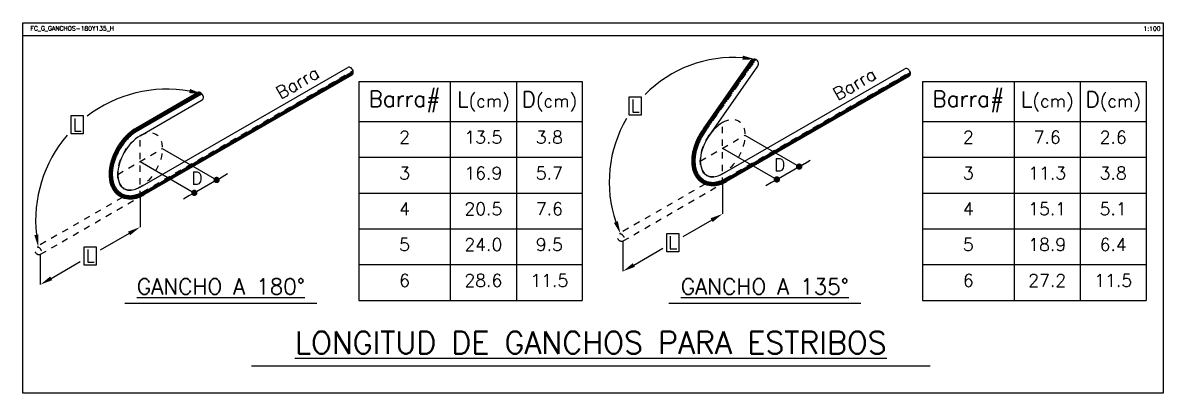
# Model space of a CAD drawing. Header units: millimetres. Extents: x -40 to 125, y -10 to 43.
# Drawn here: x 100.02 to 118.06, y -9.1 to -3.24 of the extents above; entities that cross this region are included whole.
import ezdxf
from ezdxf.enums import TextEntityAlignment as Align

# ---------------------------------------------------------------- set-up
doc = ezdxf.new("R2010")
doc.units = ezdxf.units.MM
doc.header["$LTSCALE"] = 0.01
doc.header["$PDMODE"] = 3
doc.linetypes.add('DASHDOT', pattern=[1, 0.5, -0.25, 0, -0.25])
doc.linetypes.add('DASHED2', pattern=[0.375, 0.25, -0.125])
for name, color, linetype in [('FC_BORDES', 4, 'Continuous'), ('FC_COTAS', 1, 'Continuous'), ('FC_COTAS @ 100', 1, 'Continuous'), ('FC_EJES', 1, 'DASHDOT'), ('FC_HATCH 253', 253, 'Continuous'), ('FC_PROYECCION', 6, 'DASHED2'), ('FC_R-140', 2, 'Continuous'), ('FC_R-200', 5, 'Continuous'), ('FC_R-80', 11, 'Continuous'), ('FC_R-80 @ 100', 11, 'Continuous'), ('FC_REFUERZO 2', 1, 'Continuous')]:
    doc.layers.add(name, color=color, linetype=linetype)
doc.layers.add('FC_HOJA', color=230, linetype='Continuous', plot=False)
doc.layers.add('FC_HOJA @ 20', color=230, linetype='Continuous', plot=False)
doc.styles.add('FC_TEXT', font='romans.shx', dxfattribs={"height": 0.002})
doc.styles.add('FC_TEXT1', font='romans.shx')
doc.dimstyles.new('FC_COTAS', dxfattribs={"dimtxt": 0.0015, "dimasz": 0.001, "dimexe": 0, "dimexo": 0, "dimgap": 0.001, "dimtad": 1, "dimtih": 1, "dimtoh": 1, "dimzin": 0, "dimdsep": 46, "dimtxsty": 'FC_TEXT1', "dimblk": 'DOT', "dimcen": 0.09, "dimclrd": 256, "dimclre": 256, "dimclrt": 256, "dimadec": 0, "dimazin": 0, "dimtfac": 1, "dimtix": 1, "dimtmove": 2, "dimatfit": 3, "dimfxl": 1.002, "dimtolj": 1, "dimtzin": 0, "dimlwd": -1, "dimarcsym": 0})

# ---------------------------------------------------------------- blocks, each defined once
blk = doc.blocks.new('*U52')
at = {"layer": 'FC_R-140', "color": 4, "ltscale": 1.5}
blk.add_lwpolyline([(-0.01518, 0), (0.01518, 0)], dxfattribs=at)
at = {"layer": 'FC_R-140', "ltscale": 1.5, "style": 'FC_TEXT1'}
blk.add_attdef('%%UTÍTULO', text='', height=0.0025, dxfattribs=at).set_placement((0, 0.00266), align=Align.MIDDLE_CENTER)
at = {"layer": 'FC_R-80', "ltscale": 1.5, "style": 'FC_TEXT1'}
blk.add_attdef('ESCALA', text='', height=0.002, dxfattribs=at).set_placement((-0.01518, -0.0017), align=Align.MIDDLE_LEFT)
blk = doc.blocks.new('*U53')
at = {"layer": 'FC_R-140', "color": 4, "ltscale": 1.5}
blk.add_lwpolyline([(-0.0152, 0), (0.0152, 0)], dxfattribs=at)
at = {"layer": 'FC_R-140', "ltscale": 1.5, "style": 'FC_TEXT1'}
blk.add_attdef('%%UTÍTULO', text='', height=0.0025, dxfattribs=at).set_placement((0, 0.00266), align=Align.MIDDLE_CENTER)
at = {"layer": 'FC_R-80', "ltscale": 1.5, "style": 'FC_TEXT1'}
blk.add_attdef('ESCALA', text='', height=0.002, dxfattribs=at).set_placement((-0.0152, -0.0017), align=Align.MIDDLE_LEFT)
blk = doc.blocks.new('*T45')
at = {"layer": 'FC_BORDES', "color": 0, "linetype": 'ByBlock', "lineweight": -2, "transparency": 16777216}
for p, q in [((0, 0), (3.535, 0)), ((0, 0), (0, -3.467)), ((1.447, 0), (1.447, -3.467)), ((2.494, 0), (2.494, -3.467)), ((3.535, 0), (3.535, -3.467)), ((0, -0.633), (3.535, -0.633)), ((0, -1.2), (3.535, -1.2)), ((0, -1.767), (3.535, -1.767)), ((0, -2.333), (3.535, -2.333)), ((0, -2.9), (3.535, -2.9)), ((0, -3.467), (3.535, -3.467))]:
    blk.add_line(p, q, dxfattribs=at)
at = {"layer": 'FC_BORDES', "color": 2, "transparency": 16777216, "char_height": 0.25, "attachment_point": 5, "style": 'FC_TEXT1'}
for s, insert, width in [('{\\C12;Barra#}', (0.724, -0.317), 1.44709), ('{\\C12;L\\H0.8x;\\C11;(cm)}', (1.971, -0.317), 1.04655), ('{\\C12;D\\H0.8x;\\C11;(cm)}', (3.015, -0.317), 1.04078)]:
    blk.add_mtext(s, dxfattribs=dict(at, insert=insert, width=width))
at = {"layer": 'FC_BORDES', "color": 11, "transparency": 16777216, "char_height": 0.2, "attachment_point": 2, "style": 'FC_TEXT1'}
for s, insert, width in [('2', (0.724, -0.783), 1.14739), ('7.6', (1.971, -0.783), 0.74685), ('2.6', (3.015, -0.783), 0.74108), ('3', (0.724, -1.35), 1.14739), ('11.3', (1.971, -1.35), 0.74685), ('3.8', (3.015, -1.35), 0.74108), ('4', (0.724, -1.917), 1.14739), ('15.1', (1.971, -1.917), 0.74685), ('5.1', (3.015, -1.917), 0.74108), ('5', (0.724, -2.483), 1.14739), ('18.9', (1.971, -2.483), 0.74685), ('6.4', (3.015, -2.483), 0.74108), ('6', (0.724, -3.05), 1.14739), ('27.2', (1.971, -3.05), 0.74685), ('11.5', (3.015, -3.05), 0.74108)]:
    blk.add_mtext(s, dxfattribs=dict(at, insert=insert, width=width))
blk = doc.blocks.new('*U54')
at = {"layer": 'FC_R-200', "color": 4, "ltscale": 1.5}
blk.add_lwpolyline([(-0.05368, 0), (0.05368, 0)], dxfattribs=at)
at = {"layer": 'FC_R-200', "ltscale": 1.5, "style": 'FC_TEXT1'}
blk.add_attdef('%%UTÍTULO', text='', height=0.0035, dxfattribs=at).set_placement((0, 0.00366), align=Align.MIDDLE_CENTER)
at = {"layer": 'FC_R-80', "ltscale": 1.5, "style": 'FC_TEXT1'}
blk.add_attdef('ESCALA', text='', height=0.002, dxfattribs=at).set_placement((-0.05316, -0.0017), align=Align.MIDDLE_LEFT)
blk = doc.blocks.new('*D47')
at = {"layer": 'Defpoints', "color": 0, "ltscale": 0.6, "transparency": 16777216}
for p in [(-1.026, 0.971), (0.36, 1.072), (-0.19, -0.935), (-2.228, -1.357)]:
    blk.add_point(p, dxfattribs=at)
at = {"layer": 'FC_COTAS', "ltscale": 0.6, "transparency": 16777216}
for start, end in [(80.1744, 127.5081), (139.4537, 186.1989)]:
    blk.add_arc((-0.19, -0.935), 2.081, start, end, dxfattribs=at)
for points in [[(0.172, 1.148), (0.158, 1.083), (0.36, 1.072)], [(-2.226, -1.155), (-2.292, -1.165), (-2.228, -1.357)]]:
    blk.add_solid(points, dxfattribs=at)
at = {"layer": 'FC_COTAS', "ltscale": 0.6, "transparency": 16777216, "insert": (-1.614, 0.582), "char_height": 0.15, "attachment_point": 5, "style": 'FC_TEXT1'}
blk.add_mtext('\\A1;{\\H1.33333x;\\C11;L}', dxfattribs=at)
blk = doc.blocks.new('*D48')
at = {"layer": 'Defpoints', "color": 0, "ltscale": 0.6, "transparency": 16777216}
for p in [(-0.62, -0.564), (-0.62, -1.039), (-2.198, -1.475)]:
    blk.add_point(p, dxfattribs=at)
at = {"layer": 'FC_COTAS', "lineweight": -2, "ltscale": 0.6, "transparency": 16777216}
for p, q in [((-0.62, -0.564), (-0.62, -1.039)), ((-2.198, -1.475), (-2.198, -1.95))]:
    blk.add_line(p, q, dxfattribs=at)
at = {"layer": 'FC_COTAS', "ltscale": 0.6, "transparency": 16777216}
for p, q in [((-0.793, -1.139), (-1.252, -1.404)), ((-2.024, -1.85), (-1.566, -1.585))]:
    blk.add_line(p, q, dxfattribs=at)
for points in [[(-0.81, -1.11), (-0.777, -1.168), (-0.62, -1.039)], [(-2.041, -1.821), (-2.008, -1.879), (-2.198, -1.95)]]:
    blk.add_solid(points, dxfattribs=at)
at = {"layer": 'FC_COTAS', "ltscale": 0.6, "transparency": 16777216, "insert": (-1.409, -1.494), "char_height": 0.15, "attachment_point": 5, "style": 'FC_TEXT1'}
blk.add_mtext('\\A1;{\\H1.33333x;\\C11;L}', dxfattribs=at)
blk = doc.blocks.new('_Dot')
at = {"color": 0, "linetype": 'ByBlock', "lineweight": -2}
blk.add_line((-0.5, 0), (-1, 0), dxfattribs=at)
at = {"color": 0, "linetype": 'ByBlock', "const_width": 0.5}
blk.add_lwpolyline([(-0.25, 0, 1), (0.25, 0, 1)], format="xyb", close=True, dxfattribs=at)
blk = doc.blocks.new('*D49')
at = {"layer": 'Defpoints', "color": 0, "ltscale": 0.6, "transparency": 16777216}
for p in [(-0.267, 0.204), (-0.62, 0), (0.592, -0.292)]:
    blk.add_point(p, dxfattribs=at)
at = {"layer": 'FC_COTAS', "lineweight": -2, "ltscale": 0.6, "transparency": 16777216}
for p, q in [((-0.267, 0.204), (0.592, -0.292)), ((-0.62, 0), (0.239, -0.496))]:
    blk.add_line(p, q, dxfattribs=at)
at = {"layer": 'FC_COTAS', "ltscale": 0.6, "transparency": 16777216}
for p, q in [((0.239, -0.496), (0.592, -0.292)), ((0.678, -0.242), (0.765, -0.192)), ((0.152, -0.546), (0.066, -0.596))]:
    blk.add_line(p, q, dxfattribs=at)
at = {"layer": 'FC_COTAS', "ltscale": 0.6, "transparency": 16777216, "xscale": 0.1, "yscale": 0.1, "zscale": 0.1}
for p, rotation in [((0.592, -0.292), 209.9999999999999), ((0.239, -0.496), 29.9999999999999)]:
    blk.add_blockref('_Dot', p, dxfattribs=dict(at, rotation=rotation))
at = {"layer": 'FC_COTAS', "ltscale": 0.6, "transparency": 16777216, "insert": (0.28, -0.263), "char_height": 0.15, "attachment_point": 5, "style": 'FC_TEXT1'}
blk.add_mtext('\\A1;{\\H1.33333x;\\C11;D}', dxfattribs=at)
blk = doc.blocks.new('*D43')
at = {"layer": 'Defpoints', "color": 0, "ltscale": 0.6, "transparency": 16777216}
for p in [(8.596, -0.353), (8.596, -0.828), (7.018, -1.264)]:
    blk.add_point(p, dxfattribs=at)
at = {"layer": 'FC_COTAS', "lineweight": -2, "ltscale": 0.6, "transparency": 16777216}
for p, q in [((8.596, -0.353), (8.596, -0.828)), ((7.018, -1.264), (7.018, -1.739))]:
    blk.add_line(p, q, dxfattribs=at)
at = {"layer": 'FC_COTAS', "ltscale": 0.6, "transparency": 16777216}
for p, q in [((8.423, -0.928), (7.964, -1.193)), ((7.191, -1.639), (7.65, -1.374))]:
    blk.add_line(p, q, dxfattribs=at)
for points in [[(8.406, -0.899), (8.439, -0.957), (8.596, -0.828)], [(7.175, -1.61), (7.208, -1.668), (7.018, -1.739)]]:
    blk.add_solid(points, dxfattribs=at)
at = {"layer": 'FC_COTAS', "ltscale": 0.6, "transparency": 16777216, "insert": (7.807, -1.283), "char_height": 0.15, "attachment_point": 5, "style": 'FC_TEXT1'}
blk.add_mtext('\\A1;{\\H1.33333x;\\C11;L}', dxfattribs=at)
blk = doc.blocks.new('*D38')
at = {"layer": 'Defpoints', "color": 0, "ltscale": 0.6, "transparency": 16777216}
for p in [(4.298, -34.333), (3.945, -34.537), (5.156, -34.829)]:
    blk.add_point(p, dxfattribs=at)
at = {"layer": 'FC_COTAS', "lineweight": -2, "ltscale": 0.6, "transparency": 16777216}
for p, q in [((4.298, -34.333), (5.156, -34.829)), ((3.945, -34.537), (4.803, -35.032))]:
    blk.add_line(p, q, dxfattribs=at)
at = {"layer": 'FC_COTAS', "ltscale": 0.6, "transparency": 16777216}
for p, q in [((5.243, -34.779), (5.33, -34.729)), ((4.803, -35.032), (5.156, -34.829)), ((4.717, -35.082), (4.63, -35.132))]:
    blk.add_line(p, q, dxfattribs=at)
at = {"layer": 'FC_COTAS', "ltscale": 0.6, "transparency": 16777216, "xscale": 0.1, "yscale": 0.1, "zscale": 0.1}
for p, rotation in [((5.156, -34.829), 209.9999999999999), ((4.803, -35.032), 29.9999999999999)]:
    blk.add_blockref('_Dot', p, dxfattribs=dict(at, rotation=rotation))
at = {"layer": 'FC_COTAS', "ltscale": 0.6, "transparency": 16777216, "insert": (4.845, -34.799), "char_height": 0.15, "attachment_point": 5, "style": 'FC_TEXT1'}
blk.add_mtext('\\A1;{\\H1.33333x;\\C11;D}', dxfattribs=at)
blk = doc.blocks.new('*D39')
at = {"layer": 'Defpoints', "color": 0, "ltscale": 0.6, "transparency": 16777216}
for p in [(4.46, -33.129), (3.089, -33.393), (4.122, -35.071), (2.33, -35.892)]:
    blk.add_point(p, dxfattribs=at)
at = {"layer": 'FC_COTAS', "ltscale": 0.6, "transparency": 16777216}
for start, end in [(85.9358, 135.4094), (149.3885, 198.7857)]:
    blk.add_arc((4.122, -35.071), 1.971, start, end, dxfattribs=at)
for points in [[(4.266, -33.072), (4.258, -33.138), (4.46, -33.129)], [(2.287, -35.693), (2.225, -35.718), (2.33, -35.892)]]:
    blk.add_solid(points, dxfattribs=at)
at = {"layer": 'FC_COTAS', "ltscale": 0.6, "transparency": 16777216, "insert": (2.561, -33.867), "char_height": 0.15, "attachment_point": 5, "style": 'FC_TEXT1'}
blk.add_mtext('\\A1;{\\H1.33333x;\\C11;L}', dxfattribs=at)
blk = doc.blocks.new('*T46')
at = {"layer": 'FC_BORDES', "color": 0, "linetype": 'ByBlock', "lineweight": -2, "transparency": 16777216}
for p, q in [((0, 0), (3.532, 0)), ((0, 0), (0, -3.467)), ((1.444, 0), (1.444, -3.467)), ((2.491, 0), (2.491, -3.467)), ((3.532, 0), (3.532, -3.467)), ((0, -0.633), (3.532, -0.633)), ((0, -1.2), (3.532, -1.2)), ((0, -1.767), (3.532, -1.767)), ((0, -2.333), (3.532, -2.333)), ((0, -2.9), (3.532, -2.9)), ((0, -3.467), (3.532, -3.467))]:
    blk.add_line(p, q, dxfattribs=at)
at = {"layer": 'FC_BORDES', "color": 2, "transparency": 16777216, "char_height": 0.25, "attachment_point": 5, "style": 'FC_TEXT1'}
for s, insert, width in [('{\\C12;Barra#}', (0.722, -0.317), 1.44409), ('{\\C12;L\\H0.8x;\\C11;(cm)}', (1.968, -0.317), 1.04655), ('{\\C12;D\\H0.8x;\\C11;(cm)}', (3.012, -0.317), 1.04078)]:
    blk.add_mtext(s, dxfattribs=dict(at, insert=insert, width=width))
at = {"layer": 'FC_BORDES', "color": 11, "transparency": 16777216, "char_height": 0.2, "attachment_point": 2, "style": 'FC_TEXT1'}
for s, insert, width in [('2', (0.722, -0.783), 1.14439), ('13.5', (1.968, -0.783), 0.74685), ('3.8', (3.012, -0.783), 0.74108), ('3', (0.722, -1.35), 1.14439), ('16.9', (1.968, -1.35), 0.74685), ('5.7', (3.012, -1.35), 0.74108), ('4', (0.722, -1.917), 1.14439), ('20.5', (1.968, -1.917), 0.74685), ('7.6', (3.012, -1.917), 0.74108), ('5', (0.722, -2.483), 1.14439), ('24.0', (1.968, -2.483), 0.74685), ('9.5', (3.012, -2.483), 0.74108), ('6', (0.722, -3.05), 1.14439), ('28.6', (1.968, -3.05), 0.74685), ('11.5', (3.012, -3.05), 0.74108)]:
    blk.add_mtext(s, dxfattribs=dict(at, insert=insert, width=width))
blk = doc.blocks.new('FC_B_Gancho 180 y 135 h')
at = {"layer": 'FC_HATCH 253', "ltscale": 0.6}
h = blk.add_hatch(dxfattribs=at)
h.set_pattern_fill('ANSI31', color=256, scale=0.005, angle=165)
h.set_pattern_definition([(210, (10.582516, 36.147203), (0.0079375, -0.013748153), [])])
edge = h.paths.add_edge_path()
edge.add_line((-0.688, 0.525), (-0.698, 0.519))
edge.add_line((-0.698, 0.519), (-0.712, 0.51))
edge.add_line((-0.712, 0.51), (-0.726, 0.501))
edge.add_line((-0.726, 0.501), (-0.74, 0.492))
edge.add_line((-0.74, 0.492), (-0.753, 0.482))
edge.add_line((-0.753, 0.482), (-0.767, 0.471))
edge.add_line((-0.767, 0.471), (-0.78, 0.461))
edge.add_line((-0.78, 0.461), (-0.793, 0.449))
edge.add_line((-0.793, 0.449), (-0.806, 0.438))
edge.add_line((-0.806, 0.438), (-0.819, 0.426))
edge.add_line((-0.819, 0.426), (-0.831, 0.414))
edge.add_line((-0.831, 0.414), (-0.844, 0.402))
edge.add_line((-0.844, 0.402), (-0.856, 0.389))
edge.add_line((-0.856, 0.389), (-0.868, 0.376))
edge.add_line((-0.868, 0.376), (-0.88, 0.363))
edge.add_line((-0.88, 0.363), (-0.891, 0.349))
edge.add_line((-0.891, 0.349), (-0.902, 0.336))
edge.add_line((-0.902, 0.336), (-0.913, 0.322))
edge.add_line((-0.913, 0.322), (-0.924, 0.307))
edge.add_line((-0.924, 0.307), (-0.935, 0.293))
edge.add_line((-0.935, 0.293), (-0.945, 0.278))
edge.add_line((-0.945, 0.278), (-0.955, 0.263))
edge.add_line((-0.955, 0.263), (-0.965, 0.248))
edge.add_line((-0.965, 0.248), (-0.975, 0.232))
edge.add_line((-0.975, 0.232), (-0.984, 0.217))
edge.add_line((-0.984, 0.217), (-0.993, 0.201))
edge.add_line((-0.993, 0.201), (-1.002, 0.185))
edge.add_line((-1.002, 0.185), (-1.01, 0.169))
edge.add_line((-1.01, 0.169), (-1.018, 0.153))
edge.add_line((-1.018, 0.153), (-1.026, 0.137))
edge.add_line((-1.026, 0.137), (-1.034, 0.121))
edge.add_line((-1.034, 0.121), (-1.041, 0.104))
edge.add_line((-1.041, 0.104), (-1.048, 0.087))
edge.add_line((-1.048, 0.087), (-1.054, 0.071))
edge.add_line((-1.054, 0.071), (-1.06, 0.054))
edge.add_line((-1.06, 0.054), (-1.066, 0.037))
edge.add_line((-1.066, 0.037), (-1.072, 0.021))
edge.add_line((-1.072, 0.021), (-1.077, 0.004))
edge.add_line((-1.077, 0.004), (-1.082, -0.013))
edge.add_line((-1.082, -0.013), (-1.086, -0.03))
edge.add_line((-1.086, -0.03), (-1.09, -0.047))
edge.add_line((-1.09, -0.047), (-1.094, -0.064))
edge.add_line((-1.094, -0.064), (-1.097, -0.081))
edge.add_line((-1.097, -0.081), (-1.1, -0.098))
edge.add_line((-1.1, -0.098), (-1.103, -0.114))
edge.add_line((-1.103, -0.114), (-1.105, -0.131))
edge.add_line((-1.105, -0.131), (-1.106, -0.148))
edge.add_line((-1.106, -0.148), (-1.108, -0.165))
edge.add_line((-1.108, -0.165), (-1.108, -0.181))
edge.add_line((-1.108, -0.181), (-1.109, -0.198))
edge.add_line((-1.109, -0.198), (-1.109, -0.214))
edge.add_line((-1.109, -0.214), (-1.108, -0.231))
edge.add_line((-1.108, -0.231), (-1.107, -0.247))
edge.add_line((-1.107, -0.247), (-1.105, -0.263))
edge.add_line((-1.105, -0.263), (-1.103, -0.279))
edge.add_line((-1.103, -0.279), (-1.101, -0.295))
edge.add_line((-1.101, -0.295), (-1.098, -0.311))
edge.add_line((-1.098, -0.311), (-1.095, -0.327))
edge.add_line((-1.095, -0.327), (-1.09, -0.342))
edge.add_line((-1.09, -0.342), (-1.086, -0.357))
edge.add_line((-1.086, -0.357), (-1.081, -0.373))
edge.add_line((-1.081, -0.373), (-1.075, -0.388))
edge.add_line((-1.075, -0.388), (-1.068, -0.402))
edge.add_line((-1.068, -0.402), (-1.061, -0.417))
edge.add_line((-1.061, -0.417), (-1.054, -0.431))
edge.add_line((-1.054, -0.431), (-1.045, -0.444))
edge.add_line((-1.045, -0.444), (-1.037, -0.458))
edge.add_line((-1.037, -0.458), (-1.027, -0.471))
edge.add_line((-1.027, -0.471), (-1.017, -0.483))
edge.add_line((-1.017, -0.483), (-1.006, -0.495))
edge.add_line((-1.006, -0.495), (-0.995, -0.507))
edge.add_line((-0.995, -0.507), (-0.983, -0.518))
edge.add_line((-0.983, -0.518), (-0.97, -0.528))
edge.add_line((-0.97, -0.528), (-0.956, -0.537))
edge.add_line((-0.956, -0.537), (-0.943, -0.546))
edge.add_line((-0.943, -0.546), (-0.928, -0.554))
edge.add_line((-0.928, -0.554), (-0.914, -0.562))
edge.add_line((-0.914, -0.562), (-0.899, -0.568))
edge.add_line((-0.899, -0.568), (-0.884, -0.574))
edge.add_line((-0.884, -0.574), (-0.868, -0.579))
edge.add_line((-0.868, -0.579), (-0.852, -0.583))
edge.add_line((-0.852, -0.583), (-0.836, -0.586))
edge.add_line((-0.836, -0.586), (-0.82, -0.588))
edge.add_line((-0.82, -0.588), (-0.804, -0.59))
edge.add_line((-0.804, -0.59), (-0.788, -0.591))
edge.add_line((-0.788, -0.591), (-0.772, -0.591))
edge.add_line((-0.772, -0.591), (-0.756, -0.59))
edge.add_line((-0.756, -0.59), (-0.74, -0.589))
edge.add_line((-0.74, -0.589), (-0.724, -0.587))
edge.add_line((-0.724, -0.587), (-0.709, -0.585))
edge.add_line((-0.709, -0.585), (-0.693, -0.581))
edge.add_line((-0.693, -0.581), (-0.677, -0.578))
edge.add_line((-0.677, -0.578), (-0.662, -0.573))
edge.add_line((-0.662, -0.573), (-0.647, -0.568))
edge.add_line((-0.647, -0.568), (-0.632, -0.563))
edge.add_line((-0.632, -0.563), (-0.617, -0.557))
edge.add_line((-0.617, -0.557), (-0.602, -0.55))
edge.add_line((-0.602, -0.55), (-0.587, -0.543))
edge.add_line((-0.587, -0.543), (-0.573, -0.536))
edge.add_line((-0.573, -0.536), (-0.559, -0.528))
edge.add_line((-0.559, -0.528), (2.735, 1.373))
edge.add_ellipse((2.701, 1.431), major_axis=(0.0339, -0.0587), ratio=0.707107, start_angle=0, end_angle=74.8117)
edge.add_line((2.75, 1.439), (-0.577, -0.482))
edge.add_line((-0.577, -0.482), (-0.589, -0.488))
edge.add_line((-0.589, -0.488), (-0.616, -0.502))
edge.add_line((-0.616, -0.502), (-0.643, -0.514))
edge.add_line((-0.643, -0.514), (-0.67, -0.523))
edge.add_line((-0.67, -0.523), (-0.697, -0.531))
edge.add_line((-0.697, -0.531), (-0.725, -0.537))
edge.add_line((-0.725, -0.537), (-0.752, -0.54))
edge.add_line((-0.752, -0.54), (-0.78, -0.541))
edge.add_line((-0.78, -0.541), (-0.807, -0.54))
edge.add_line((-0.807, -0.54), (-0.834, -0.536))
edge.add_line((-0.834, -0.536), (-0.861, -0.529))
edge.add_line((-0.861, -0.529), (-0.887, -0.519))
edge.add_line((-0.887, -0.519), (-0.911, -0.507))
edge.add_line((-0.911, -0.507), (-0.934, -0.492))
edge.add_line((-0.934, -0.492), (-0.955, -0.475))
edge.add_line((-0.955, -0.475), (-0.975, -0.456))
edge.add_line((-0.975, -0.456), (-0.992, -0.435))
edge.add_line((-0.992, -0.435), (-1.007, -0.412))
edge.add_line((-1.007, -0.412), (-1.02, -0.388))
edge.add_line((-1.02, -0.388), (-1.031, -0.362))
edge.add_line((-1.031, -0.362), (-1.041, -0.335))
edge.add_line((-1.041, -0.335), (-1.048, -0.308))
edge.add_line((-1.048, -0.308), (-1.053, -0.28))
edge.add_line((-1.053, -0.28), (-1.057, -0.25))
edge.add_line((-1.057, -0.25), (-1.059, -0.221))
edge.add_line((-1.059, -0.221), (-1.059, -0.191))
edge.add_line((-1.059, -0.191), (-1.057, -0.16))
edge.add_line((-1.057, -0.16), (-1.054, -0.129))
edge.add_line((-1.054, -0.129), (-1.05, -0.098))
edge.add_line((-1.05, -0.098), (-1.044, -0.066))
edge.add_line((-1.044, -0.066), (-1.036, -0.034))
edge.add_line((-1.036, -0.034), (-1.027, -0.003))
edge.add_line((-1.027, -0.003), (-1.016, 0.029))
edge.add_line((-1.016, 0.029), (-1.005, 0.061))
edge.add_line((-1.005, 0.061), (-0.991, 0.092))
edge.add_line((-0.991, 0.092), (-0.977, 0.123))
edge.add_line((-0.977, 0.123), (-0.962, 0.154))
edge.add_line((-0.962, 0.154), (-0.945, 0.184))
edge.add_line((-0.945, 0.184), (-0.928, 0.214))
edge.add_line((-0.928, 0.214), (-0.909, 0.243))
edge.add_line((-0.909, 0.243), (-0.889, 0.271))
edge.add_line((-0.889, 0.271), (-0.869, 0.298))
edge.add_line((-0.869, 0.298), (-0.847, 0.324))
edge.add_line((-0.847, 0.324), (-0.825, 0.349))
edge.add_line((-0.825, 0.349), (-0.802, 0.373))
edge.add_line((-0.802, 0.373), (-0.779, 0.396))
edge.add_line((-0.779, 0.396), (-0.754, 0.417))
edge.add_line((-0.754, 0.417), (-0.73, 0.437))
edge.add_line((-0.73, 0.437), (-0.704, 0.455))
edge.add_line((-0.704, 0.455), (-0.679, 0.472))
edge.add_line((-0.679, 0.472), (-0.663, 0.482))
edge.add_line((-0.663, 0.482), (0.36, 1.072))
edge.add_ellipse((0.329, 1.034), major_axis=(0.0339, -0.0587), ratio=0.707107, start_angle=105.1883, end_angle=180)
edge.add_line((0.295, 1.092), (-0.688, 0.525))
h = blk.add_hatch(dxfattribs=at)
h.set_pattern_fill('ANSI31', color=256, scale=0.005, angle=165)
h.set_pattern_definition([(210, (22.028026, 35.119277), (0.0079375, -0.013748153), [])])
edge = h.paths.add_edge_path()
edge.add_line((8.596, -0.293), (8.593, -0.294))
edge.add_line((8.593, -0.294), (8.58, -0.3))
edge.add_line((8.58, -0.3), (8.566, -0.305))
edge.add_line((8.566, -0.305), (8.553, -0.31))
edge.add_line((8.553, -0.31), (8.539, -0.314))
edge.add_line((8.539, -0.314), (8.526, -0.318))
edge.add_line((8.526, -0.318), (8.512, -0.322))
edge.add_line((8.512, -0.322), (8.498, -0.324))
edge.add_line((8.498, -0.324), (8.484, -0.327))
edge.add_line((8.484, -0.327), (8.471, -0.328))
edge.add_line((8.471, -0.328), (8.457, -0.33))
edge.add_line((8.457, -0.33), (8.443, -0.33))
edge.add_line((8.443, -0.33), (8.429, -0.33))
edge.add_line((8.429, -0.33), (8.416, -0.329))
edge.add_line((8.416, -0.329), (8.402, -0.328))
edge.add_line((8.402, -0.328), (8.388, -0.326))
edge.add_line((8.388, -0.326), (8.375, -0.323))
edge.add_line((8.375, -0.323), (8.361, -0.32))
edge.add_line((8.361, -0.32), (8.348, -0.316))
edge.add_line((8.348, -0.316), (8.335, -0.311))
edge.add_line((8.335, -0.311), (8.323, -0.305))
edge.add_line((8.323, -0.305), (8.311, -0.299))
edge.add_line((8.311, -0.299), (8.299, -0.293))
edge.add_line((8.299, -0.293), (8.287, -0.285))
edge.add_line((8.287, -0.285), (8.276, -0.277))
edge.add_line((8.276, -0.277), (8.266, -0.269))
edge.add_line((8.266, -0.269), (8.256, -0.259))
edge.add_line((8.256, -0.259), (8.246, -0.25))
edge.add_line((8.246, -0.25), (8.237, -0.24))
edge.add_line((8.237, -0.24), (8.228, -0.229))
edge.add_line((8.228, -0.229), (8.22, -0.218))
edge.add_line((8.22, -0.218), (8.213, -0.207))
edge.add_line((8.213, -0.207), (8.205, -0.195))
edge.add_line((8.205, -0.195), (8.199, -0.183))
edge.add_line((8.199, -0.183), (8.193, -0.17))
edge.add_line((8.193, -0.17), (8.187, -0.157))
edge.add_line((8.187, -0.157), (8.182, -0.144))
edge.add_line((8.182, -0.144), (8.178, -0.131))
edge.add_line((8.178, -0.131), (8.173, -0.118))
edge.add_line((8.173, -0.118), (8.17, -0.104))
edge.add_line((8.17, -0.104), (8.167, -0.09))
edge.add_line((8.167, -0.09), (8.164, -0.076))
edge.add_line((8.164, -0.076), (8.162, -0.061))
edge.add_line((8.162, -0.061), (8.16, -0.047))
edge.add_line((8.16, -0.047), (8.159, -0.032))
edge.add_line((8.159, -0.032), (8.158, -0.017))
edge.add_line((8.158, -0.017), (8.157, -0.002))
edge.add_line((8.157, -0.002), (8.157, 0.013))
edge.add_line((8.157, 0.013), (8.157, 0.028))
edge.add_line((8.157, 0.028), (8.158, 0.043))
edge.add_line((8.158, 0.043), (8.159, 0.059))
edge.add_line((8.159, 0.059), (8.161, 0.074))
edge.add_line((8.161, 0.074), (8.163, 0.09))
edge.add_line((8.163, 0.09), (8.165, 0.106))
edge.add_line((8.165, 0.106), (8.168, 0.121))
edge.add_line((8.168, 0.121), (8.171, 0.137))
edge.add_line((8.171, 0.137), (8.174, 0.153))
edge.add_line((8.174, 0.153), (8.178, 0.169))
edge.add_line((8.178, 0.169), (8.182, 0.185))
edge.add_line((8.182, 0.185), (8.187, 0.2))
edge.add_line((8.187, 0.2), (8.192, 0.216))
edge.add_line((8.192, 0.216), (8.197, 0.232))
edge.add_line((8.197, 0.232), (8.202, 0.248))
edge.add_line((8.202, 0.248), (8.208, 0.264))
edge.add_line((8.208, 0.264), (8.215, 0.28))
edge.add_line((8.215, 0.28), (8.221, 0.295))
edge.add_line((8.221, 0.295), (8.228, 0.311))
edge.add_line((8.228, 0.311), (8.235, 0.327))
edge.add_line((8.235, 0.327), (8.242, 0.342))
edge.add_line((8.242, 0.342), (8.25, 0.357))
edge.add_line((8.25, 0.357), (8.258, 0.373))
edge.add_line((8.258, 0.373), (8.266, 0.388))
edge.add_line((8.266, 0.388), (8.275, 0.403))
edge.add_line((8.275, 0.403), (8.284, 0.417))
edge.add_line((8.284, 0.417), (8.293, 0.432))
edge.add_line((8.293, 0.432), (8.302, 0.446))
edge.add_line((8.302, 0.446), (8.312, 0.461))
edge.add_line((8.312, 0.461), (8.322, 0.475))
edge.add_line((8.322, 0.475), (8.332, 0.489))
edge.add_line((8.332, 0.489), (9.122, 1.614))
edge.add_ellipse((9.101, 1.554), major_axis=(0.0346, -0.0599), ratio=0.878981, start_angle=127.4479, end_angle=203.1988)
edge.add_line((9.048, 1.597), (8.291, 0.518))
edge.add_line((8.291, 0.518), (8.281, 0.504))
edge.add_line((8.281, 0.504), (8.271, 0.489))
edge.add_line((8.271, 0.489), (8.26, 0.474))
edge.add_line((8.26, 0.474), (8.251, 0.459))
edge.add_line((8.251, 0.459), (8.241, 0.443))
edge.add_line((8.241, 0.443), (8.232, 0.428))
edge.add_line((8.232, 0.428), (8.223, 0.412))
edge.add_line((8.223, 0.412), (8.214, 0.396))
edge.add_line((8.214, 0.396), (8.206, 0.38))
edge.add_line((8.206, 0.38), (8.198, 0.364))
edge.add_line((8.198, 0.364), (8.19, 0.348))
edge.add_line((8.19, 0.348), (8.182, 0.331))
edge.add_line((8.182, 0.331), (8.175, 0.315))
edge.add_line((8.175, 0.315), (8.168, 0.298))
edge.add_line((8.168, 0.298), (8.162, 0.282))
edge.add_line((8.162, 0.282), (8.155, 0.265))
edge.add_line((8.155, 0.265), (8.149, 0.248))
edge.add_line((8.149, 0.248), (8.144, 0.232))
edge.add_line((8.144, 0.232), (8.139, 0.215))
edge.add_line((8.139, 0.215), (8.134, 0.198))
edge.add_line((8.134, 0.198), (8.13, 0.181))
edge.add_line((8.13, 0.181), (8.125, 0.164))
edge.add_line((8.125, 0.164), (8.122, 0.147))
edge.add_line((8.122, 0.147), (8.118, 0.13))
edge.add_line((8.118, 0.13), (8.116, 0.113))
edge.add_line((8.116, 0.113), (8.113, 0.097))
edge.add_line((8.113, 0.097), (8.111, 0.08))
edge.add_line((8.111, 0.08), (8.109, 0.063))
edge.add_line((8.109, 0.063), (8.108, 0.046))
edge.add_line((8.108, 0.046), (8.107, 0.03))
edge.add_line((8.107, 0.03), (8.107, 0.013))
edge.add_line((8.107, 0.013), (8.107, -0.003))
edge.add_line((8.107, -0.003), (8.108, -0.02))
edge.add_line((8.108, -0.02), (8.109, -0.036))
edge.add_line((8.109, -0.036), (8.11, -0.052))
edge.add_line((8.11, -0.052), (8.112, -0.068))
edge.add_line((8.112, -0.068), (8.115, -0.084))
edge.add_line((8.115, -0.084), (8.118, -0.1))
edge.add_line((8.118, -0.1), (8.121, -0.116))
edge.add_line((8.121, -0.116), (8.125, -0.131))
edge.add_line((8.125, -0.131), (8.13, -0.146))
edge.add_line((8.13, -0.146), (8.135, -0.162))
edge.add_line((8.135, -0.162), (8.141, -0.177))
edge.add_line((8.141, -0.177), (8.147, -0.191))
edge.add_line((8.147, -0.191), (8.154, -0.206))
edge.add_line((8.154, -0.206), (8.162, -0.22))
edge.add_line((8.162, -0.22), (8.17, -0.234))
edge.add_line((8.17, -0.234), (8.179, -0.247))
edge.add_line((8.179, -0.247), (8.189, -0.26))
edge.add_line((8.189, -0.26), (8.199, -0.272))
edge.add_line((8.199, -0.272), (8.21, -0.284))
edge.add_line((8.21, -0.284), (8.221, -0.296))
edge.add_line((8.221, -0.296), (8.233, -0.307))
edge.add_line((8.233, -0.307), (8.246, -0.317))
edge.add_line((8.246, -0.317), (8.259, -0.327))
edge.add_line((8.259, -0.327), (8.273, -0.335))
edge.add_line((8.273, -0.335), (8.287, -0.344))
edge.add_line((8.287, -0.344), (8.302, -0.351))
edge.add_line((8.302, -0.351), (8.317, -0.357))
edge.add_line((8.317, -0.357), (8.332, -0.363))
edge.add_line((8.332, -0.363), (8.348, -0.368))
edge.add_line((8.348, -0.368), (8.364, -0.372))
edge.add_line((8.364, -0.372), (8.379, -0.375))
edge.add_line((8.379, -0.375), (8.396, -0.377))
edge.add_line((8.396, -0.377), (8.412, -0.379))
edge.add_line((8.412, -0.379), (8.428, -0.38))
edge.add_line((8.428, -0.38), (8.444, -0.38))
edge.add_line((8.444, -0.38), (8.46, -0.379))
edge.add_line((8.46, -0.379), (8.476, -0.378))
edge.add_line((8.476, -0.378), (8.491, -0.376))
edge.add_line((8.491, -0.376), (8.507, -0.374))
edge.add_line((8.507, -0.374), (8.523, -0.37))
edge.add_line((8.523, -0.37), (8.538, -0.367))
edge.add_line((8.538, -0.367), (8.554, -0.362))
edge.add_line((8.554, -0.362), (8.569, -0.357))
edge.add_line((8.569, -0.357), (8.584, -0.352))
edge.add_line((8.584, -0.352), (8.596, -0.347))
edge.add_line((8.596, -0.347), (8.596, -0.293))
h.paths.add_polyline_path([(11.552, 1.354), (11.559, 1.363), (11.563, 1.371), (11.566, 1.38), (11.567, 1.39), (11.566, 1.401), (11.564, 1.412), (11.562, 1.417), (8.638, -0.271), (8.633, -0.274), (8.62, -0.281), (8.607, -0.288), (8.596, -0.293), (8.596, -0.347), (8.599, -0.346), (8.614, -0.339), (8.629, -0.332), (8.643, -0.325), (8.657, -0.318)])
at = {"layer": 'FC_COTAS'}
for points in [[(7.118, 1.026), (7.307, 1.026), (7.307, 0.734), (7.118, 0.734)], [(-1.709, 0.728), (-1.52, 0.728), (-1.52, 0.437), (-1.709, 0.437)], [(7.712, -1.138), (7.902, -1.138), (7.902, -1.429), (7.712, -1.429)], [(-1.503, -1.349), (-1.314, -1.349), (-1.314, -1.64), (-1.503, -1.64)]]:
    blk.add_lwpolyline(points, close=True, dxfattribs=at)
at = {"layer": 'FC_EJES', "ltscale": 0.6}
for points in [[(8.596, -0.353), (8.596, 0.618)], [(-0.62, -0.564), (-0.62, 0.407)], [(8.243, 0.007), (8.949, 0.415)], [(-0.973, -0.204), (-0.267, 0.204)]]:
    blk.add_lwpolyline(points, dxfattribs=at)
at = {"layer": 'FC_PROYECCION', "color": 252, "ltscale": 0.6}
for points in [[(8.332, 0.489), (9.122, 1.614)], [(0.36, 1.072), (-0.663, 0.482), (-0.672, 0.476), (-0.685, 0.468), (-0.698, 0.46), (-0.711, 0.451), (-0.723, 0.442), (-0.736, 0.432), (-0.748, 0.422), (-0.76, 0.412), (-0.773, 0.401), (-0.785, 0.39), (-0.796, 0.379), (-0.808, 0.367), (-0.819, 0.355), (-0.831, 0.343), (-0.842, 0.33), (-0.853, 0.317), (-0.863, 0.304), (-0.874, 0.291), (-0.884, 0.277), (-0.894, 0.264), (-0.904, 0.25), (-0.914, 0.235), (-0.923, 0.221), (-0.932, 0.206), (-0.941, 0.192), (-0.949, 0.177), (-0.958, 0.162), (-0.966, 0.146), (-0.973, 0.131), (-0.981, 0.116), (-0.988, 0.1), (-0.995, 0.084), (-1.001, 0.069), (-1.007, 0.053), (-1.013, 0.037), (-1.019, 0.021), (-1.024, 0.005), (-1.029, -0.01), (-1.034, -0.026), (-1.038, -0.042), (-1.042, -0.058), (-1.045, -0.074), (-1.048, -0.09), (-1.051, -0.105), (-1.053, -0.121), (-1.055, -0.137), (-1.057, -0.152), (-1.058, -0.168), (-1.058, -0.183), (-1.059, -0.198), (-1.059, -0.213), (-1.058, -0.228), (-1.057, -0.243), (-1.056, -0.258), (-1.054, -0.272), (-1.052, -0.287), (-1.049, -0.301), (-1.046, -0.315), (-1.042, -0.328), (-1.038, -0.342), (-1.034, -0.355), (-1.029, -0.368), (-1.023, -0.381), (-1.017, -0.394), (-1.01, -0.406), (-1.003, -0.418), (-0.996, -0.429), (-0.987, -0.44), (-0.979, -0.451), (-0.97, -0.461), (-0.96, -0.47), (-0.95, -0.48), (-0.939, -0.488), (-0.928, -0.496), (-0.917, -0.504), (-0.905, -0.51), (-0.893, -0.516), (-0.88, -0.522), (-0.867, -0.526), (-0.854, -0.531), (-0.841, -0.534), (-0.828, -0.537), (-0.814, -0.539), (-0.8, -0.54), (-0.786, -0.541), (-0.773, -0.541), (-0.759, -0.541), (-0.745, -0.539), (-0.731, -0.538), (-0.718, -0.535), (-0.704, -0.533), (-0.69, -0.529), (-0.677, -0.525), (-0.663, -0.521), (-0.649, -0.516), (-0.636, -0.511), (-0.622, -0.505), (-0.609, -0.499), (-0.596, -0.492), (-0.583, -0.485), (-0.577, -0.482), (2.75, 1.439)], [(8.332, 0.489), (8.322, 0.475), (8.312, 0.461), (8.302, 0.446), (8.293, 0.432), (8.284, 0.417), (8.275, 0.403), (8.266, 0.388), (8.258, 0.373), (8.25, 0.357), (8.242, 0.342), (8.235, 0.327), (8.228, 0.311), (8.221, 0.295), (8.215, 0.28), (8.208, 0.264), (8.202, 0.248), (8.197, 0.232), (8.192, 0.216), (8.187, 0.2), (8.182, 0.185), (8.178, 0.169), (8.174, 0.153), (8.171, 0.137), (8.168, 0.121), (8.165, 0.106), (8.163, 0.09), (8.161, 0.074), (8.159, 0.059), (8.158, 0.043), (8.157, 0.028), (8.157, 0.013), (8.157, -0.002), (8.158, -0.017), (8.159, -0.032), (8.16, -0.047), (8.162, -0.061), (8.164, -0.076), (8.167, -0.09), (8.17, -0.104), (8.173, -0.118), (8.178, -0.131), (8.182, -0.144), (8.187, -0.157), (8.193, -0.17), (8.199, -0.183), (8.205, -0.195), (8.213, -0.207), (8.22, -0.218), (8.228, -0.229), (8.237, -0.24), (8.246, -0.25), (8.256, -0.259), (8.266, -0.269), (8.276, -0.277), (8.287, -0.285), (8.299, -0.293), (8.311, -0.299), (8.323, -0.305), (8.335, -0.311), (8.348, -0.316), (8.361, -0.32), (8.375, -0.323), (8.388, -0.326), (8.402, -0.328), (8.416, -0.329), (8.429, -0.33), (8.443, -0.33), (8.457, -0.33), (8.471, -0.328), (8.484, -0.327), (8.498, -0.324), (8.512, -0.322), (8.526, -0.318), (8.539, -0.314), (8.553, -0.31), (8.566, -0.305), (8.58, -0.3), (8.593, -0.294), (8.607, -0.288), (8.62, -0.281), (8.633, -0.274), (8.638, -0.271), (11.562, 1.417)], [(8.318, -0.358), (6.951, -1.147)], [(8.664, -0.314), (7.018, -1.264)], [(-0.552, -0.525), (-2.198, -1.475)], [(-0.898, -0.569), (-2.265, -1.358)]]:
    blk.add_lwpolyline(points, dxfattribs=at)
at = {"layer": 'FC_PROYECCION', "ltscale": 0.6}
for centre in [(8.596, 0.211), (-0.62, 0)]:
    blk.add_ellipse(centre, major_axis=(-0.25, -0.432), ratio=0.57735, dxfattribs=at)
at = {"layer": 'FC_PROYECCION', "color": 252, "ltscale": 0.6}
for centre in [(6.984, -1.205), (-2.231, -1.416)]:
    blk.add_ellipse(centre, major_axis=(0.0338, -0.0585), ratio=0.707107, dxfattribs=at)
at = {"layer": 'FC_REFUERZO 2', "ltscale": 0.6}
for points in [[(-0.62, -0.407), (2.667, 1.49)], [(8.291, 0.518), (9.048, 1.597)], [(8.346, 0.355), (9.153, 1.51)], [(8.596, -0.197), (11.479, 1.468)], [(0.295, 1.092), (-0.688, 0.525), (-0.698, 0.519), (-0.712, 0.51), (-0.726, 0.501), (-0.74, 0.492), (-0.753, 0.482), (-0.767, 0.471), (-0.78, 0.461), (-0.793, 0.449), (-0.806, 0.438), (-0.819, 0.426), (-0.831, 0.414), (-0.844, 0.402), (-0.856, 0.389), (-0.868, 0.376), (-0.88, 0.363), (-0.891, 0.349), (-0.902, 0.336), (-0.913, 0.322), (-0.924, 0.307), (-0.935, 0.293), (-0.945, 0.278), (-0.955, 0.263), (-0.965, 0.248), (-0.975, 0.232), (-0.984, 0.217), (-0.993, 0.201), (-1.002, 0.185), (-1.01, 0.169), (-1.018, 0.153), (-1.026, 0.137), (-1.034, 0.121), (-1.041, 0.104), (-1.048, 0.087), (-1.054, 0.071), (-1.06, 0.054), (-1.066, 0.037), (-1.072, 0.021), (-1.077, 0.004), (-1.082, -0.013), (-1.086, -0.03), (-1.09, -0.047), (-1.094, -0.064), (-1.097, -0.081), (-1.1, -0.098), (-1.103, -0.114), (-1.105, -0.131), (-1.106, -0.148), (-1.108, -0.165), (-1.108, -0.181), (-1.109, -0.198), (-1.109, -0.214), (-1.108, -0.231), (-1.107, -0.247), (-1.105, -0.263), (-1.103, -0.279), (-1.101, -0.295), (-1.098, -0.311), (-1.095, -0.327), (-1.09, -0.342), (-1.086, -0.357), (-1.081, -0.373), (-1.075, -0.388), (-1.068, -0.402), (-1.061, -0.417), (-1.054, -0.431), (-1.045, -0.444), (-1.037, -0.458), (-1.027, -0.471), (-1.017, -0.483), (-1.006, -0.495), (-0.995, -0.507), (-0.983, -0.518), (-0.97, -0.528), (-0.956, -0.537), (-0.943, -0.546), (-0.928, -0.554), (-0.914, -0.562), (-0.899, -0.568), (-0.884, -0.574), (-0.868, -0.579), (-0.852, -0.583), (-0.836, -0.586), (-0.82, -0.588), (-0.804, -0.59), (-0.788, -0.591), (-0.772, -0.591), (-0.756, -0.59), (-0.74, -0.589), (-0.724, -0.587), (-0.709, -0.585), (-0.693, -0.581), (-0.677, -0.578), (-0.662, -0.573), (-0.647, -0.568), (-0.632, -0.563), (-0.617, -0.557), (-0.602, -0.55), (-0.587, -0.543), (-0.573, -0.536), (-0.558, -0.528), (-0.552, -0.525), (2.735, 1.373)], [(8.291, 0.518), (8.281, 0.504), (8.271, 0.489), (8.26, 0.474), (8.251, 0.459), (8.241, 0.443), (8.232, 0.428), (8.223, 0.412), (8.214, 0.396), (8.206, 0.38), (8.198, 0.364), (8.19, 0.348), (8.182, 0.331), (8.175, 0.315), (8.168, 0.298), (8.162, 0.282), (8.155, 0.265), (8.149, 0.248), (8.144, 0.232), (8.139, 0.215), (8.134, 0.198), (8.13, 0.181), (8.125, 0.164), (8.122, 0.147), (8.118, 0.13), (8.116, 0.113), (8.113, 0.097), (8.111, 0.08), (8.109, 0.063), (8.108, 0.046), (8.107, 0.03), (8.107, 0.013), (8.107, -0.003), (8.108, -0.02), (8.109, -0.036), (8.11, -0.052), (8.112, -0.068), (8.115, -0.084), (8.118, -0.1), (8.121, -0.116), (8.125, -0.131), (8.13, -0.146), (8.135, -0.162), (8.141, -0.177), (8.147, -0.191), (8.154, -0.206), (8.162, -0.22), (8.17, -0.234), (8.179, -0.247), (8.189, -0.26), (8.199, -0.272), (8.21, -0.284), (8.221, -0.296), (8.233, -0.307), (8.246, -0.317), (8.259, -0.327), (8.273, -0.335), (8.287, -0.344), (8.302, -0.351), (8.317, -0.357), (8.332, -0.363), (8.348, -0.368), (8.364, -0.372), (8.379, -0.375), (8.396, -0.377), (8.412, -0.379), (8.428, -0.38), (8.444, -0.38), (8.46, -0.379), (8.476, -0.378), (8.491, -0.376), (8.507, -0.374), (8.523, -0.37), (8.538, -0.367), (8.554, -0.362), (8.569, -0.357), (8.584, -0.352), (8.599, -0.346), (8.614, -0.339), (8.629, -0.332), (8.643, -0.325), (8.658, -0.317), (8.664, -0.314), (11.547, 1.351)], [(-0.62, 0.407), (0.363, 0.975)]]:
    blk.add_lwpolyline(points, dxfattribs=at)
for centre, major_axis, ratio, start_param, end_param in [((9.101, 1.554), (0.0346, -0.0599), 0.878981, 0.389915, 3.546488), ((2.701, 1.431), (0.0339, -0.0587), 0.707107, 0, 3.141593), ((11.513, 1.41), (0.0339, -0.0587), 0.707107, 0, 3.141593), ((0.329, 1.034), (0.0339, -0.0587), 0.707107, 0, 3.141593), ((8.596, 0.211), (-0.25, -0.432), 0.57735, 3.926991, 7.068583), ((-0.62, 0), (-0.25, -0.432), 0.57735, 3.926991, 7.068583)]:
    blk.add_ellipse(centre, major_axis=major_axis, ratio=ratio, start_param=start_param, end_param=end_param, dxfattribs=at)
for name, p in [('*T46', (2.843, 1.267)), ('*T45', (11.759, 1.267))]:
    blk.add_blockref(name, p)
at = {"layer": 'FC_COTAS', "xscale": 100, "yscale": 100, "zscale": 100}
for name, p, values in [('*U52', (0.66, -2.245), {'%%UTÍTULO': '%%UGANCHO A 180°'}), ('*U53', (9.264, -2.245), {'%%UTÍTULO': '%%UGANCHO A 135°'}), ('*U54', (6.511, -3.234), {'%%UTÍTULO': '%%ULONGITUD DE GANCHOS PARA ESTRIBOS'})]:
    blk.add_blockref(name, p, dxfattribs=at).add_auto_attribs(values)
at = {"layer": 'FC_R-80 @ 100', "color": 11, "ltscale": 0.6, "char_height": 0.2, "attachment_point": 7, "rotation": 30, "style": 'FC_TEXT1'}
for insert in [(1.605, 0.98), (10.417, 0.958)]:
    blk.add_mtext('Barra', dxfattribs=dict(at, insert=insert))
at = {"layer": 'FC_COTAS @ 100', "ltscale": 0.6}
dim = blk.add_angular_dim_3p(base=(7.74, 1.355), center=(8.773, -0.324), p1=(9.111, 1.618), p2=(6.981, -1.144), text='{\\H1.33333x;\\C11;L}', dimstyle='FC_COTAS', override={"dimscale": 100, "dimasz": 0.002, "dimsah": 1, "dimtix": 1, "dimtofl": 1, "dimtmove": 2, "dimatfit": 3}, dxfattribs=at)
dim.commit()
dim.dimension.update_dxf_attribs({"geometry": '*D39', "text_midpoint": (7.212, 0.88), "insert": (4.651, 34.748)})
dim = blk.add_angular_dim_3p(base=(-1.026, 0.971), center=(-0.19, -0.935), p1=(0.36, 1.072), p2=(-2.228, -1.357), text='{\\H1.33333x;\\C11;L}', dimstyle='FC_COTAS', override={"dimscale": 100, "dimasz": 0.002, "dimsah": 1, "dimtix": 1, "dimtofl": 1, "dimtmove": 2, "dimatfit": 3}, dxfattribs=at)
dim.commit()
dim.dimension.update_dxf_attribs({"geometry": '*D47', "text_midpoint": (-1.614, 0.582)})
dim = blk.add_linear_dim(base=(9.807, -0.081), p1=(8.596, 0.211), p2=(8.949, 0.415), angle=30, text='{\\H1.33333x;\\C11;D}', dimstyle='FC_COTAS', override={"dimscale": 100, "dimtix": 1, "dimtofl": 1, "dimtmove": 2, "dimatfit": 3}, dxfattribs=at)
dim.commit()
dim.dimension.update_dxf_attribs({"geometry": '*D38', "text_midpoint": (9.496, -0.052), "dimtype": 129, "insert": (4.651, 34.748)})
dim = blk.add_linear_dim(base=(0.592, -0.292), p1=(-0.62, 0), p2=(-0.267, 0.204), angle=30, text='{\\H1.33333x;\\C11;D}', dimstyle='FC_COTAS', override={"dimscale": 100, "dimtix": 1, "dimtofl": 1, "dimtmove": 2, "dimatfit": 3}, dxfattribs=at)
dim.commit()
dim.dimension.update_dxf_attribs({"geometry": '*D49', "text_midpoint": (0.28, -0.263), "dimtype": 129})
for p1, p2, picture, middle in [((7.018, -1.264), (8.596, -0.353), '*D43', (7.807, -1.283)), ((-2.198, -1.475), (-0.62, -0.564), '*D48', (-1.409, -1.494))]:
    dim = blk.add_aligned_dim(p1=p1, p2=p2, distance=-0.411, text='{\\H1.33333x;\\C11;L}', dimstyle='FC_COTAS', override={"dimscale": 100, "dimasz": 0.002, "dimsah": 1, "dimtix": 1, "dimtofl": 1, "dimtmove": 2, "dimatfit": 3}, dxfattribs=at)
    dim.commit()
    dim.dimension.update_dxf_attribs({"geometry": picture, "text_midpoint": middle})

msp = doc.modelspace()

# ---------------------------------------------------------------- linework, layer by layer
at = {"layer": 'FC_HOJA', "ltscale": 0.6}
msp.add_lwpolyline([(100.022, -3.237), (118.061, -3.237), (118.061, -9.102), (100.022, -9.102)], close=True, dxfattribs=at)
msp.add_lwpolyline([(100.022, -3.437), (118.061, -3.437)], dxfattribs=at)

# ---------------------------------------------------------------- block references
msp.add_blockref('FC_B_Gancho 180 y 135 h', (102.496, -5.433))

# ---------------------------------------------------------------- texts
at = {"layer": 'FC_HOJA @ 20', "insert": (100.144, -3.329), "char_height": 0.07, "width": 1.53403, "attachment_point": 4, "style": 'FC_TEXT'}
msp.add_mtext('FC_G_GANCHOS-180Y135_H', dxfattribs=at)
at = {"layer": 'FC_HOJA @ 20', "insert": (118.019, -3.329), "char_height": 0.07, "attachment_point": 6, "style": 'FC_TEXT'}
msp.add_mtext('1:100', dxfattribs=at)

doc.saveas('drawing.dxf')
